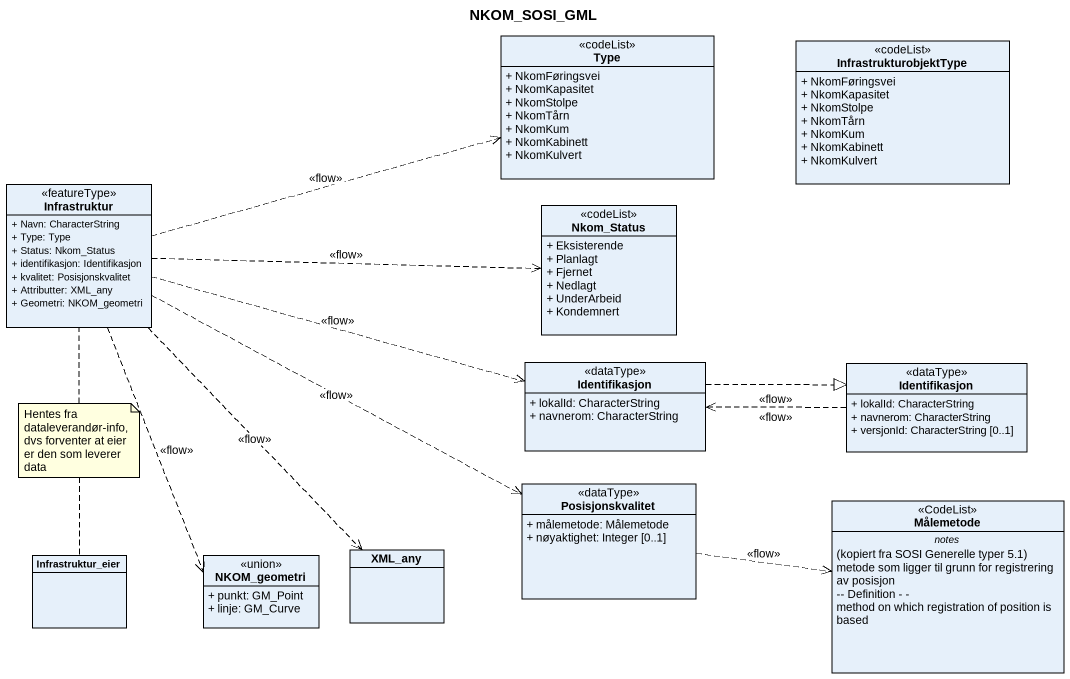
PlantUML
@startuml
title NKOM_SOSI_GML
hide circle
hide empty members
skinparam classAttributeIconSize 0
class Type <<codeList>> {
  + NkomFøringsvei
  + NkomKapasitet
  + NkomStolpe
  + NkomTårn
  + NkomKum
  + NkomKabinett
  + NkomKulvert
}
class InfrastrukturobjektType <<codeList>> {
  + NkomFøringsvei
  + NkomKapasitet
  + NkomStolpe
  + NkomTårn
  + NkomKum
  + NkomKabinett
  + NkomKulvert
}
class Infrastruktur <<featureType>> {
  + Navn: CharacterString
  + Type: Type
  + Status: Nkom_Status
  + identifikasjon: Identifikasjon
  + kvalitet: Posisjonskvalitet
  + Attributter: XML_any
  + Geometri: NKOM_geometri
}
class Nkom_Status <<codeList>> {
  + Eksisterende
  + Planlagt
  + Fjernet
  + Nedlagt
  + UnderArbeid
  + Kondemnert
}
class Identifikasjon <<dataType>> {
  + lokalId: CharacterString
  + navnerom: CharacterString
}
class "Identifikasjon" as Identifikasjon_2 <<dataType>> {
  + lokalId: CharacterString
  + navnerom: CharacterString
  + versjonId: CharacterString [0..1]
}
class Posisjonskvalitet <<dataType>> {
  + målemetode: Målemetode
  + nøyaktighet: Integer [0..1]
}
class Målemetode <<CodeList>> {
  -- notes --
  {field} (kopiert fra SOSI Generelle typer 5.1)
  metode som ligger til grunn for registrering av posisjon
  ~-- Definition - -
  method on which registration of position is based
}
class Infrastruktur_eier
class NKOM_geometri <<union>> {
  + punkt: GM_Point
  + linje: GM_Curve
}
class XML_any
Infrastruktur .right.> Type : <<flow>>
Infrastruktur .right.> Nkom_Status : <<flow>>
Infrastruktur .right.> Identifikasjon : <<flow>>
Infrastruktur .right.> Posisjonskvalitet : <<flow>>
Infrastruktur ..> NKOM_geometri : <<flow>>
Infrastruktur ..> XML_any : <<flow>>
Identifikasjon .right.|> Identifikasjon_2
Identifikasjon_2 .left.> Identifikasjon : <<flow>>
Identifikasjon_2 .left.> Identifikasjon : <<flow>>
Posisjonskvalitet .right.> Målemetode : <<flow>>
note as N1
  Hentes fra dataleverandør-info, dvs forventer at eier er den som leverer data
end note
N1 .. Infrastruktur
N1 .. Infrastruktur_eier
@enduml
